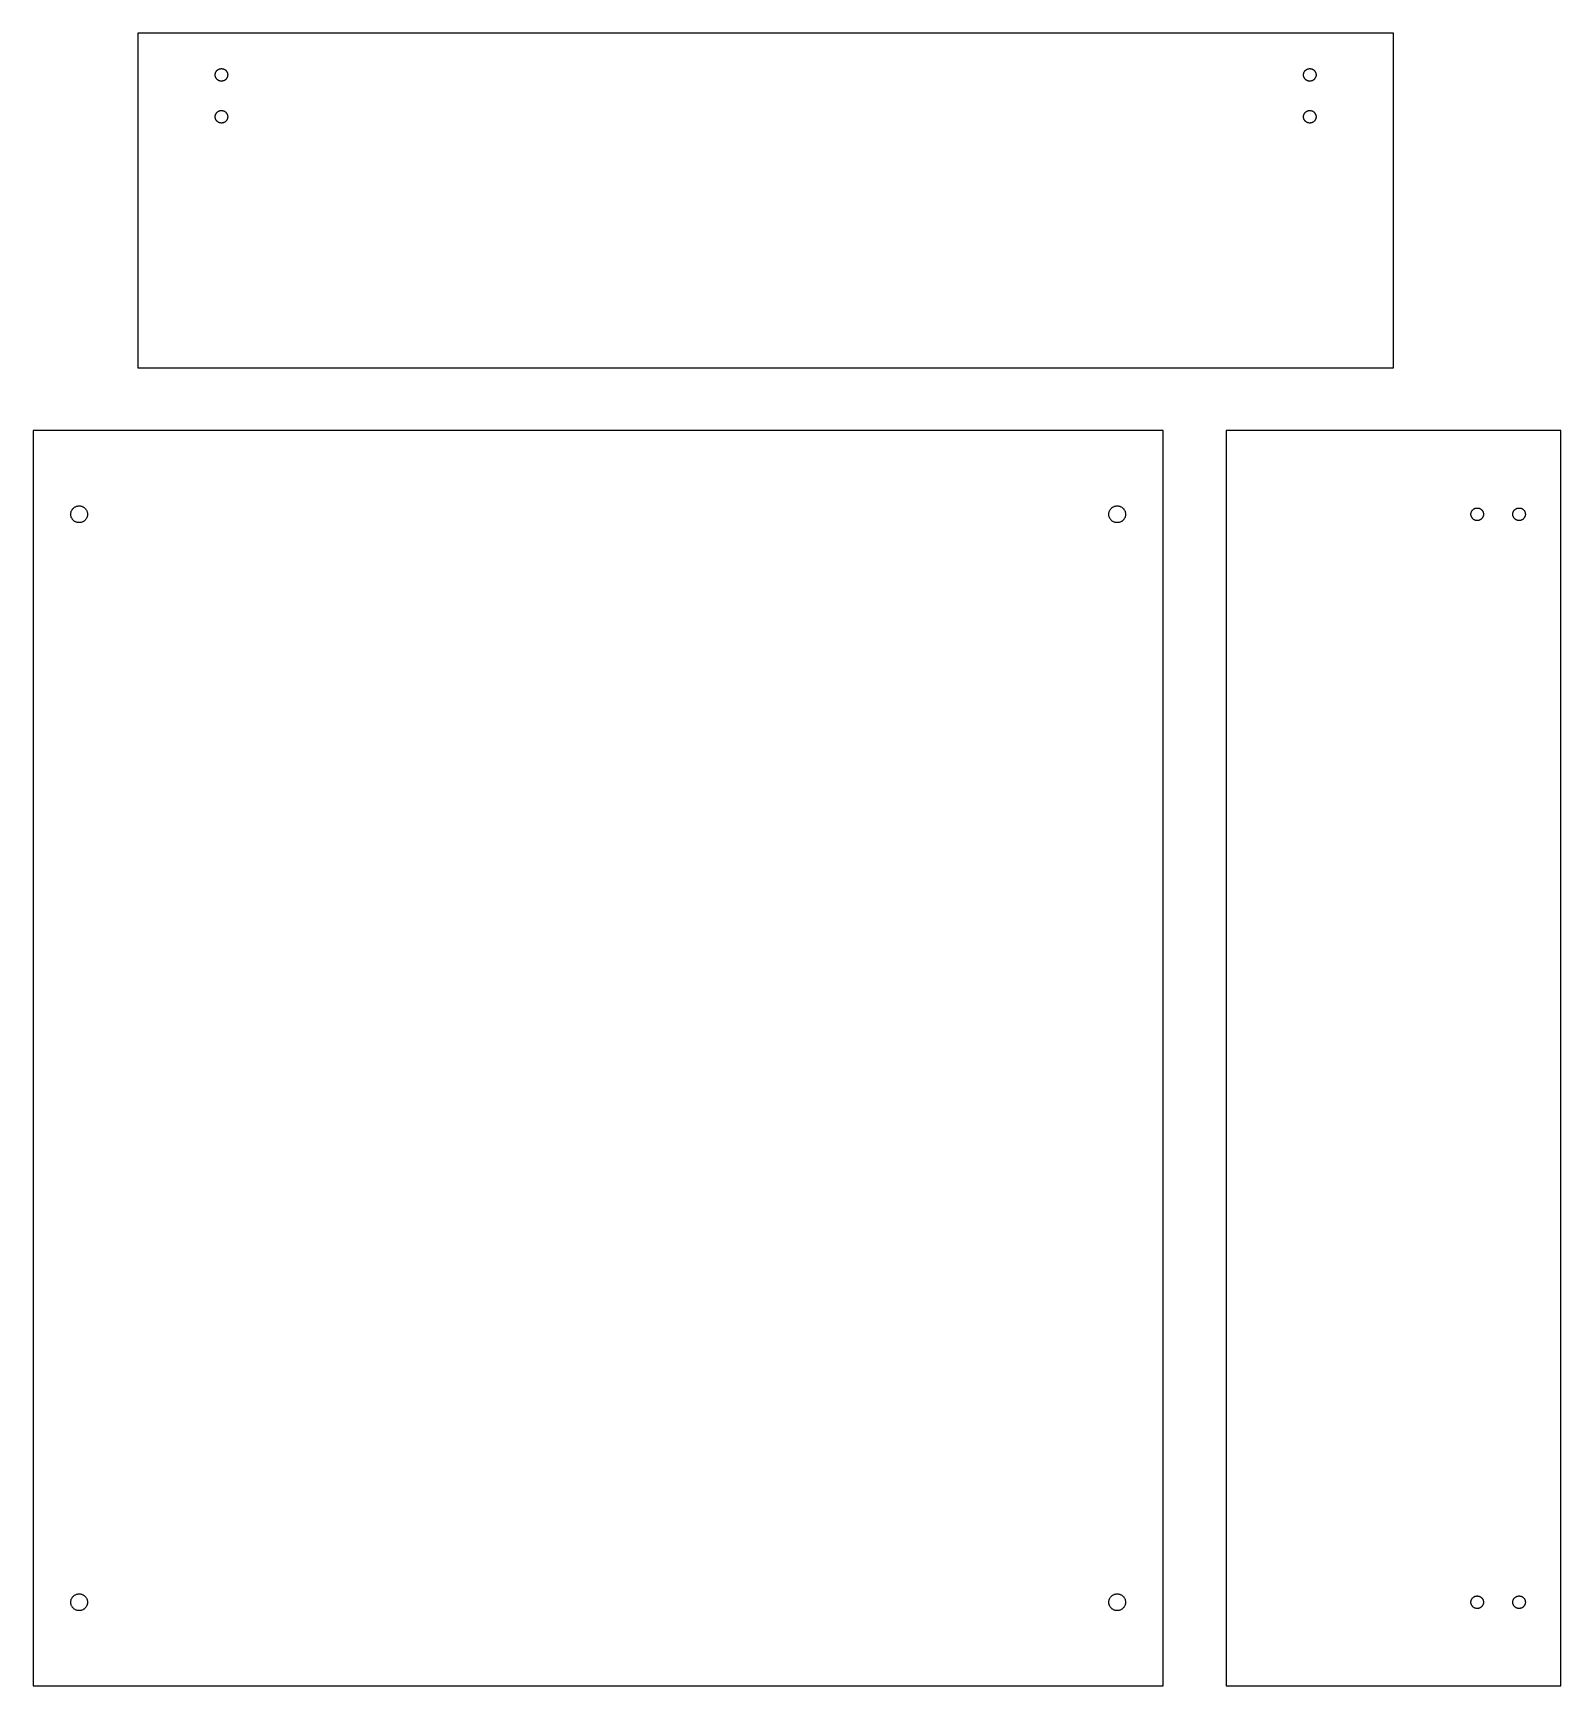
# Model space of a CAD drawing. Header units: metres. Extents: x 300 to 665, y 0 to 395.
import ezdxf

# ---------------------------------------------------------------- set-up
doc = ezdxf.new("R2010")
doc.units = ezdxf.units.M

msp = doc.modelspace()

# ---------------------------------------------------------------- linework, layer by layer
for p, q in [((625, 395), (325, 395)), ((325, 395), (325, 315)), ((625, 315), (625, 395)), ((343.5, 385), (343.503, 385.094)), ((343.503, 384.906), (343.5, 385)), ((343.503, 385.094), (343.512, 385.188)), ((343.512, 384.812), (343.503, 384.906)), ((343.512, 385.188), (343.527, 385.281)), ((343.527, 384.719), (343.512, 384.812)), ((343.527, 385.281), (343.547, 385.373)), ((343.547, 384.627), (343.527, 384.719)), ((343.547, 385.373), (343.573, 385.464)), ((343.573, 384.536), (343.547, 384.627)), ((343.573, 385.464), (343.605, 385.552)), ((343.605, 384.448), (343.573, 384.536)), ((343.605, 385.552), (343.643, 385.639)), ((343.643, 384.361), (343.605, 384.448)), ((343.643, 385.639), (343.686, 385.723)), ((343.686, 384.277), (343.643, 384.361)), ((343.686, 385.723), (343.734, 385.804)), ((343.734, 384.196), (343.686, 384.277)), ((343.734, 385.804), (343.786, 385.882)), ((343.786, 384.118), (343.734, 384.196)), ((343.786, 385.882), (343.844, 385.956)), ((343.844, 384.044), (343.786, 384.118)), ((343.844, 385.956), (343.907, 386.027)), ((343.907, 383.973), (343.844, 384.044)), ((343.907, 386.027), (343.973, 386.093)), ((343.973, 383.907), (343.907, 383.973)), ((343.973, 386.093), (344.044, 386.156)), ((344.044, 383.844), (343.973, 383.907)), ((344.044, 386.156), (344.118, 386.214)), ((344.118, 383.786), (344.044, 383.844)), ((344.118, 386.214), (344.196, 386.266)), ((344.196, 383.734), (344.118, 383.786)), ((344.196, 386.266), (344.277, 386.314)), ((344.277, 383.686), (344.196, 383.734)), ((344.277, 386.314), (344.361, 386.357)), ((344.361, 383.643), (344.277, 383.686)), ((344.361, 386.357), (344.448, 386.395)), ((344.448, 383.605), (344.361, 383.643)), ((344.448, 386.395), (344.536, 386.427)), ((344.536, 383.573), (344.448, 383.605)), ((344.536, 386.427), (344.627, 386.453)), ((344.627, 383.547), (344.536, 383.573)), ((344.627, 386.453), (344.719, 386.473)), ((344.719, 383.527), (344.627, 383.547)), ((344.719, 386.473), (344.812, 386.488)), ((344.812, 383.512), (344.719, 383.527)), ((344.812, 386.488), (344.906, 386.497)), ((344.906, 383.503), (344.812, 383.512)), ((344.906, 386.497), (345, 386.5)), ((345, 383.5), (344.906, 383.503)), ((345, 386.5), (345.094, 386.497)), ((345.094, 383.503), (345, 383.5)), ((345.094, 386.497), (345.188, 386.488)), ((345.188, 383.512), (345.094, 383.503)), ((345.188, 386.488), (345.281, 386.473)), ((345.281, 383.527), (345.188, 383.512)), ((345.281, 386.473), (345.373, 386.453)), ((345.373, 383.547), (345.281, 383.527)), ((345.373, 386.453), (345.464, 386.427)), ((345.464, 383.573), (345.373, 383.547)), ((345.464, 386.427), (345.552, 386.395)), ((345.552, 383.605), (345.464, 383.573)), ((345.552, 386.395), (345.639, 386.357)), ((345.639, 383.643), (345.552, 383.605)), ((345.639, 386.357), (345.723, 386.314)), ((345.723, 383.686), (345.639, 383.643)), ((345.723, 386.314), (345.804, 386.266)), ((345.804, 383.734), (345.723, 383.686)), ((345.804, 386.266), (345.882, 386.214)), ((345.882, 383.786), (345.804, 383.734)), ((345.882, 386.214), (345.956, 386.156)), ((345.956, 383.844), (345.882, 383.786)), ((345.956, 386.156), (346.027, 386.093)), ((346.027, 383.907), (345.956, 383.844)), ((346.027, 386.093), (346.093, 386.027)), ((346.093, 383.973), (346.027, 383.907)), ((346.093, 386.027), (346.156, 385.956)), ((346.156, 384.044), (346.093, 383.973)), ((346.156, 385.956), (346.214, 385.882)), ((346.214, 384.118), (346.156, 384.044)), ((346.214, 385.882), (346.266, 385.804)), ((346.266, 384.196), (346.214, 384.118)), ((346.266, 385.804), (346.314, 385.723)), ((346.314, 384.277), (346.266, 384.196)), ((346.314, 385.723), (346.357, 385.639)), ((346.357, 384.361), (346.314, 384.277)), ((346.357, 385.639), (346.395, 385.552)), ((346.395, 384.448), (346.357, 384.361)), ((346.395, 385.552), (346.427, 385.464)), ((346.427, 384.536), (346.395, 384.448)), ((346.427, 385.464), (346.453, 385.373)), ((346.453, 384.627), (346.427, 384.536)), ((346.453, 385.373), (346.473, 385.281)), ((346.473, 384.719), (346.453, 384.627)), ((346.473, 385.281), (346.488, 385.188)), ((346.488, 384.812), (346.473, 384.719)), ((346.488, 385.188), (346.497, 385.094)), ((346.497, 384.906), (346.488, 384.812)), ((346.497, 385.094), (346.5, 385)), ((346.5, 385), (346.497, 384.906)), ((603.5, 385), (603.503, 385.094)), ((603.503, 384.906), (603.5, 385)), ((603.503, 385.094), (603.512, 385.188)), ((603.512, 384.812), (603.503, 384.906)), ((603.512, 385.188), (603.527, 385.281)), ((603.527, 384.719), (603.512, 384.812)), ((603.527, 385.281), (603.547, 385.373)), ((603.547, 384.627), (603.527, 384.719)), ((603.547, 385.373), (603.573, 385.464)), ((603.573, 384.536), (603.547, 384.627)), ((603.573, 385.464), (603.605, 385.552)), ((603.605, 384.448), (603.573, 384.536)), ((603.605, 385.552), (603.643, 385.639)), ((603.643, 384.361), (603.605, 384.448)), ((603.643, 385.639), (603.686, 385.723)), ((603.686, 384.277), (603.643, 384.361)), ((603.686, 385.723), (603.734, 385.804)), ((603.734, 384.196), (603.686, 384.277)), ((603.734, 385.804), (603.786, 385.882)), ((603.786, 384.118), (603.734, 384.196)), ((603.786, 385.882), (603.844, 385.956)), ((603.844, 384.044), (603.786, 384.118)), ((603.844, 385.956), (603.907, 386.027)), ((603.907, 383.973), (603.844, 384.044)), ((603.907, 386.027), (603.973, 386.093)), ((603.973, 383.907), (603.907, 383.973)), ((603.973, 386.093), (604.044, 386.156)), ((604.044, 383.844), (603.973, 383.907)), ((604.044, 386.156), (604.118, 386.214)), ((604.118, 383.786), (604.044, 383.844)), ((604.118, 386.214), (604.196, 386.266)), ((604.196, 383.734), (604.118, 383.786)), ((604.196, 386.266), (604.277, 386.314)), ((604.277, 383.686), (604.196, 383.734)), ((604.277, 386.314), (604.361, 386.357)), ((604.361, 383.643), (604.277, 383.686)), ((604.361, 386.357), (604.448, 386.395)), ((604.448, 383.605), (604.361, 383.643)), ((604.448, 386.395), (604.536, 386.427)), ((604.536, 383.573), (604.448, 383.605)), ((604.536, 386.427), (604.627, 386.453)), ((604.627, 383.547), (604.536, 383.573)), ((604.627, 386.453), (604.719, 386.473)), ((604.719, 383.527), (604.627, 383.547)), ((604.719, 386.473), (604.812, 386.488)), ((604.812, 383.512), (604.719, 383.527)), ((604.812, 386.488), (604.906, 386.497)), ((604.906, 383.503), (604.812, 383.512)), ((604.906, 386.497), (605, 386.5)), ((605, 383.5), (604.906, 383.503)), ((605, 386.5), (605.094, 386.497)), ((605.094, 383.503), (605, 383.5)), ((605.094, 386.497), (605.188, 386.488)), ((605.188, 383.512), (605.094, 383.503)), ((605.188, 386.488), (605.281, 386.473)), ((605.281, 383.527), (605.188, 383.512)), ((605.281, 386.473), (605.373, 386.453)), ((605.373, 383.547), (605.281, 383.527)), ((605.373, 386.453), (605.464, 386.427)), ((605.464, 383.573), (605.373, 383.547)), ((605.464, 386.427), (605.552, 386.395)), ((605.552, 383.605), (605.464, 383.573)), ((605.552, 386.395), (605.639, 386.357)), ((605.639, 383.643), (605.552, 383.605)), ((605.639, 386.357), (605.723, 386.314)), ((605.723, 383.686), (605.639, 383.643)), ((605.723, 386.314), (605.804, 386.266)), ((605.804, 383.734), (605.723, 383.686)), ((605.804, 386.266), (605.882, 386.214)), ((605.882, 383.786), (605.804, 383.734)), ((605.882, 386.214), (605.956, 386.156)), ((605.956, 383.844), (605.882, 383.786)), ((605.956, 386.156), (606.027, 386.093)), ((606.027, 383.907), (605.956, 383.844)), ((606.027, 386.093), (606.093, 386.027)), ((606.093, 383.973), (606.027, 383.907)), ((606.093, 386.027), (606.156, 385.956)), ((606.156, 384.044), (606.093, 383.973)), ((606.156, 385.956), (606.214, 385.882)), ((606.214, 384.118), (606.156, 384.044)), ((606.214, 385.882), (606.266, 385.804)), ((606.266, 384.196), (606.214, 384.118)), ((606.266, 385.804), (606.314, 385.723)), ((606.314, 384.277), (606.266, 384.196)), ((606.314, 385.723), (606.357, 385.639)), ((606.357, 384.361), (606.314, 384.277)), ((606.357, 385.639), (606.395, 385.552)), ((606.395, 384.448), (606.357, 384.361)), ((606.395, 385.552), (606.427, 385.464)), ((606.427, 384.536), (606.395, 384.448)), ((606.427, 385.464), (606.453, 385.373)), ((606.453, 384.627), (606.427, 384.536)), ((606.453, 385.373), (606.473, 385.281)), ((606.473, 384.719), (606.453, 384.627)), ((606.473, 385.281), (606.488, 385.188)), ((606.488, 384.812), (606.473, 384.719)), ((606.488, 385.188), (606.497, 385.094)), ((606.497, 384.906), (606.488, 384.812)), ((606.497, 385.094), (606.5, 385)), ((606.5, 385), (606.497, 384.906)), ((343.512, 375.188), (343.527, 375.281)), ((343.527, 375.281), (343.547, 375.373)), ((343.547, 375.373), (343.573, 375.464)), ((343.573, 375.464), (343.605, 375.552)), ((343.605, 375.552), (343.643, 375.639)), ((343.643, 375.639), (343.686, 375.723)), ((343.686, 375.723), (343.734, 375.804)), ((343.734, 375.804), (343.786, 375.882)), ((343.786, 375.882), (343.844, 375.956)), ((343.844, 375.956), (343.907, 376.027)), ((343.907, 376.027), (343.973, 376.093)), ((343.973, 376.093), (344.044, 376.156)), ((344.044, 376.156), (344.118, 376.214)), ((344.118, 376.214), (344.196, 376.266)), ((344.196, 376.266), (344.277, 376.314)), ((344.277, 376.314), (344.361, 376.357)), ((344.361, 376.357), (344.448, 376.395)), ((344.448, 376.395), (344.536, 376.427)), ((344.536, 376.427), (344.627, 376.453)), ((344.627, 376.453), (344.719, 376.473)), ((344.719, 376.473), (344.812, 376.488)), ((344.812, 376.488), (344.906, 376.497)), ((344.906, 376.497), (345, 376.5)), ((345, 376.5), (345.094, 376.497)), ((345.094, 376.497), (345.188, 376.488)), ((345.188, 376.488), (345.281, 376.473)), ((345.281, 376.473), (345.373, 376.453)), ((345.373, 376.453), (345.464, 376.427)), ((345.464, 376.427), (345.552, 376.395)), ((345.552, 376.395), (345.639, 376.357)), ((345.639, 376.357), (345.723, 376.314)), ((345.723, 376.314), (345.804, 376.266)), ((345.804, 376.266), (345.882, 376.214)), ((345.882, 376.214), (345.956, 376.156)), ((345.956, 376.156), (346.027, 376.093)), ((346.027, 376.093), (346.093, 376.027)), ((346.093, 376.027), (346.156, 375.956)), ((346.156, 375.956), (346.214, 375.882)), ((346.214, 375.882), (346.266, 375.804)), ((346.266, 375.804), (346.314, 375.723)), ((346.314, 375.723), (346.357, 375.639)), ((346.357, 375.639), (346.395, 375.552)), ((346.395, 375.552), (346.427, 375.464)), ((346.427, 375.464), (346.453, 375.373)), ((346.453, 375.373), (346.473, 375.281)), ((346.473, 375.281), (346.488, 375.188)), ((603.512, 375.188), (603.527, 375.281)), ((603.527, 375.281), (603.547, 375.373)), ((603.547, 375.373), (603.573, 375.464)), ((603.573, 375.464), (603.605, 375.552)), ((603.605, 375.552), (603.643, 375.639)), ((603.643, 375.639), (603.686, 375.723)), ((603.686, 375.723), (603.734, 375.804)), ((603.734, 375.804), (603.786, 375.882)), ((603.786, 375.882), (603.844, 375.956)), ((603.844, 375.956), (603.907, 376.027)), ((603.907, 376.027), (603.973, 376.093)), ((603.973, 376.093), (604.044, 376.156)), ((604.044, 376.156), (604.118, 376.214)), ((604.118, 376.214), (604.196, 376.266)), ((604.196, 376.266), (604.277, 376.314)), ((604.277, 376.314), (604.361, 376.357)), ((604.361, 376.357), (604.448, 376.395)), ((604.448, 376.395), (604.536, 376.427)), ((604.536, 376.427), (604.627, 376.453)), ((604.627, 376.453), (604.719, 376.473)), ((604.719, 376.473), (604.812, 376.488)), ((604.812, 376.488), (604.906, 376.497)), ((604.906, 376.497), (605, 376.5)), ((605, 376.5), (605.094, 376.497)), ((605.094, 376.497), (605.188, 376.488)), ((605.188, 376.488), (605.281, 376.473)), ((605.281, 376.473), (605.373, 376.453)), ((605.373, 376.453), (605.464, 376.427)), ((605.464, 376.427), (605.552, 376.395)), ((605.552, 376.395), (605.639, 376.357)), ((605.639, 376.357), (605.723, 376.314)), ((605.723, 376.314), (605.804, 376.266)), ((605.804, 376.266), (605.882, 376.214)), ((605.882, 376.214), (605.956, 376.156)), ((605.956, 376.156), (606.027, 376.093)), ((606.027, 376.093), (606.093, 376.027)), ((606.093, 376.027), (606.156, 375.956)), ((606.156, 375.956), (606.214, 375.882)), ((606.214, 375.882), (606.266, 375.804)), ((606.266, 375.804), (606.314, 375.723)), ((606.314, 375.723), (606.357, 375.639)), ((606.357, 375.639), (606.395, 375.552)), ((606.395, 375.552), (606.427, 375.464)), ((606.427, 375.464), (606.453, 375.373)), ((606.453, 375.373), (606.473, 375.281)), ((606.473, 375.281), (606.488, 375.188)), ((343.5, 375), (343.503, 375.094)), ((343.503, 374.906), (343.5, 375)), ((343.503, 375.094), (343.512, 375.188)), ((343.512, 374.812), (343.503, 374.906)), ((343.527, 374.719), (343.512, 374.812)), ((343.547, 374.627), (343.527, 374.719)), ((343.573, 374.536), (343.547, 374.627)), ((343.605, 374.448), (343.573, 374.536)), ((343.643, 374.361), (343.605, 374.448)), ((343.686, 374.277), (343.643, 374.361)), ((343.734, 374.196), (343.686, 374.277)), ((343.786, 374.118), (343.734, 374.196)), ((343.844, 374.044), (343.786, 374.118)), ((343.907, 373.973), (343.844, 374.044)), ((343.973, 373.907), (343.907, 373.973)), ((344.044, 373.844), (343.973, 373.907)), ((344.118, 373.786), (344.044, 373.844)), ((344.196, 373.734), (344.118, 373.786)), ((344.277, 373.686), (344.196, 373.734)), ((344.361, 373.643), (344.277, 373.686)), ((344.448, 373.605), (344.361, 373.643)), ((344.536, 373.573), (344.448, 373.605)), ((344.627, 373.547), (344.536, 373.573)), ((344.719, 373.527), (344.627, 373.547)), ((344.812, 373.512), (344.719, 373.527)), ((344.906, 373.503), (344.812, 373.512)), ((345, 373.5), (344.906, 373.503)), ((345.094, 373.503), (345, 373.5)), ((345.188, 373.512), (345.094, 373.503)), ((345.281, 373.527), (345.188, 373.512)), ((345.373, 373.547), (345.281, 373.527)), ((345.464, 373.573), (345.373, 373.547)), ((345.552, 373.605), (345.464, 373.573)), ((345.639, 373.643), (345.552, 373.605)), ((345.723, 373.686), (345.639, 373.643)), ((345.804, 373.734), (345.723, 373.686)), ((345.882, 373.786), (345.804, 373.734)), ((345.956, 373.844), (345.882, 373.786)), ((346.027, 373.907), (345.956, 373.844)), ((346.093, 373.973), (346.027, 373.907)), ((346.156, 374.044), (346.093, 373.973)), ((346.214, 374.118), (346.156, 374.044)), ((346.266, 374.196), (346.214, 374.118)), ((346.314, 374.277), (346.266, 374.196)), ((346.357, 374.361), (346.314, 374.277)), ((346.395, 374.448), (346.357, 374.361)), ((346.427, 374.536), (346.395, 374.448)), ((346.453, 374.627), (346.427, 374.536)), ((346.473, 374.719), (346.453, 374.627)), ((346.488, 374.812), (346.473, 374.719)), ((346.488, 375.188), (346.497, 375.094)), ((346.497, 374.906), (346.488, 374.812)), ((346.497, 375.094), (346.5, 375)), ((346.5, 375), (346.497, 374.906)), ((603.5, 375), (603.503, 375.094)), ((603.503, 374.906), (603.5, 375)), ((603.503, 375.094), (603.512, 375.188)), ((603.512, 374.812), (603.503, 374.906)), ((603.527, 374.719), (603.512, 374.812)), ((603.547, 374.627), (603.527, 374.719)), ((603.573, 374.536), (603.547, 374.627)), ((603.605, 374.448), (603.573, 374.536)), ((603.643, 374.361), (603.605, 374.448)), ((603.686, 374.277), (603.643, 374.361)), ((603.734, 374.196), (603.686, 374.277)), ((603.786, 374.118), (603.734, 374.196)), ((603.844, 374.044), (603.786, 374.118)), ((603.907, 373.973), (603.844, 374.044)), ((603.973, 373.907), (603.907, 373.973)), ((604.044, 373.844), (603.973, 373.907)), ((604.118, 373.786), (604.044, 373.844)), ((604.196, 373.734), (604.118, 373.786)), ((604.277, 373.686), (604.196, 373.734)), ((604.361, 373.643), (604.277, 373.686)), ((604.448, 373.605), (604.361, 373.643)), ((604.536, 373.573), (604.448, 373.605)), ((604.627, 373.547), (604.536, 373.573)), ((604.719, 373.527), (604.627, 373.547)), ((604.812, 373.512), (604.719, 373.527)), ((604.906, 373.503), (604.812, 373.512)), ((605, 373.5), (604.906, 373.503)), ((605.094, 373.503), (605, 373.5)), ((605.188, 373.512), (605.094, 373.503)), ((605.281, 373.527), (605.188, 373.512)), ((605.373, 373.547), (605.281, 373.527)), ((605.464, 373.573), (605.373, 373.547)), ((605.552, 373.605), (605.464, 373.573)), ((605.639, 373.643), (605.552, 373.605)), ((605.723, 373.686), (605.639, 373.643)), ((605.804, 373.734), (605.723, 373.686)), ((605.882, 373.786), (605.804, 373.734)), ((605.956, 373.844), (605.882, 373.786)), ((606.027, 373.907), (605.956, 373.844)), ((606.093, 373.973), (606.027, 373.907)), ((606.156, 374.044), (606.093, 373.973)), ((606.214, 374.118), (606.156, 374.044)), ((606.266, 374.196), (606.214, 374.118)), ((606.314, 374.277), (606.266, 374.196)), ((606.357, 374.361), (606.314, 374.277)), ((606.395, 374.448), (606.357, 374.361)), ((606.427, 374.536), (606.395, 374.448)), ((606.453, 374.627), (606.427, 374.536)), ((606.473, 374.719), (606.453, 374.627)), ((606.488, 374.812), (606.473, 374.719)), ((606.488, 375.188), (606.497, 375.094)), ((606.497, 374.906), (606.488, 374.812)), ((606.497, 375.094), (606.5, 375)), ((606.5, 375), (606.497, 374.906)), ((325, 315), (625, 315)), ((570, 300), (300, 300)), ((300, 300), (300, 0)), ((570, 0), (570, 300)), ((665, 300), (585, 300)), ((585, 300), (585, 0)), ((665, 0), (665, 300)), ((309.035, 280.375), (309.063, 280.497)), ((309.063, 280.497), (309.098, 280.618)), ((309.098, 280.618), (309.14, 280.736)), ((309.14, 280.736), (309.19, 280.852)), ((309.19, 280.852), (309.247, 280.964)), ((309.247, 280.964), (309.311, 281.072)), ((309.311, 281.072), (309.382, 281.176)), ((309.382, 281.176), (309.459, 281.275)), ((309.459, 281.275), (309.542, 281.369)), ((309.542, 281.369), (309.631, 281.458)), ((309.631, 281.458), (309.725, 281.541)), ((309.725, 281.541), (309.824, 281.618)), ((309.824, 281.618), (309.928, 281.689)), ((309.928, 281.689), (310.036, 281.753)), ((310.036, 281.753), (310.148, 281.81)), ((310.148, 281.81), (310.264, 281.86)), ((310.264, 281.86), (310.382, 281.902)), ((310.382, 281.902), (310.503, 281.937)), ((310.503, 281.937), (310.625, 281.965)), ((310.625, 281.965), (310.749, 281.984)), ((310.749, 281.984), (310.874, 281.996)), ((310.874, 281.996), (311, 282)), ((311, 282), (311.126, 281.996)), ((311.126, 281.996), (311.251, 281.984)), ((311.251, 281.984), (311.375, 281.965)), ((311.375, 281.965), (311.497, 281.937)), ((311.497, 281.937), (311.618, 281.902)), ((311.618, 281.902), (311.736, 281.86)), ((311.736, 281.86), (311.852, 281.81)), ((311.852, 281.81), (311.964, 281.753)), ((311.964, 281.753), (312.072, 281.689)), ((312.072, 281.689), (312.176, 281.618)), ((312.176, 281.618), (312.275, 281.541)), ((312.275, 281.541), (312.369, 281.458)), ((312.369, 281.458), (312.458, 281.369)), ((312.458, 281.369), (312.541, 281.275)), ((312.541, 281.275), (312.618, 281.176)), ((312.618, 281.176), (312.689, 281.072)), ((312.689, 281.072), (312.753, 280.964)), ((312.753, 280.964), (312.81, 280.852)), ((312.81, 280.852), (312.86, 280.736)), ((312.86, 280.736), (312.902, 280.618)), ((312.902, 280.618), (312.937, 280.497)), ((312.937, 280.497), (312.965, 280.375)), ((557.035, 280.375), (557.063, 280.497)), ((557.063, 280.497), (557.098, 280.618)), ((557.098, 280.618), (557.14, 280.736)), ((557.14, 280.736), (557.19, 280.852)), ((557.19, 280.852), (557.247, 280.964)), ((557.247, 280.964), (557.311, 281.072)), ((557.311, 281.072), (557.382, 281.176)), ((557.382, 281.176), (557.459, 281.275)), ((557.459, 281.275), (557.542, 281.369)), ((557.542, 281.369), (557.631, 281.458)), ((557.631, 281.458), (557.725, 281.541)), ((557.725, 281.541), (557.824, 281.618)), ((557.824, 281.618), (557.928, 281.689)), ((557.928, 281.689), (558.036, 281.753)), ((558.036, 281.753), (558.148, 281.81)), ((558.148, 281.81), (558.264, 281.86)), ((558.264, 281.86), (558.382, 281.902)), ((558.382, 281.902), (558.503, 281.937)), ((558.503, 281.937), (558.625, 281.965)), ((558.625, 281.965), (558.749, 281.984)), ((558.749, 281.984), (558.874, 281.996)), ((558.874, 281.996), (559, 282)), ((559, 282), (559.126, 281.996)), ((559.126, 281.996), (559.251, 281.984)), ((559.251, 281.984), (559.375, 281.965)), ((559.375, 281.965), (559.497, 281.937)), ((559.497, 281.937), (559.618, 281.902)), ((559.618, 281.902), (559.736, 281.86)), ((559.736, 281.86), (559.852, 281.81)), ((559.852, 281.81), (559.964, 281.753)), ((559.964, 281.753), (560.072, 281.689)), ((560.072, 281.689), (560.176, 281.618)), ((560.176, 281.618), (560.275, 281.541)), ((560.275, 281.541), (560.369, 281.458)), ((560.369, 281.458), (560.458, 281.369)), ((560.458, 281.369), (560.541, 281.275)), ((560.541, 281.275), (560.618, 281.176)), ((560.618, 281.176), (560.689, 281.072)), ((560.689, 281.072), (560.753, 280.964)), ((560.753, 280.964), (560.81, 280.852)), ((560.81, 280.852), (560.86, 280.736)), ((560.86, 280.736), (560.902, 280.618)), ((560.902, 280.618), (560.937, 280.497)), ((560.937, 280.497), (560.965, 280.375)), ((643.547, 280.373), (643.573, 280.464)), ((643.573, 280.464), (643.605, 280.552)), ((643.605, 280.552), (643.643, 280.639)), ((643.643, 280.639), (643.686, 280.723)), ((643.686, 280.723), (643.734, 280.804)), ((643.734, 280.804), (643.786, 280.882)), ((643.786, 280.882), (643.844, 280.956)), ((643.844, 280.956), (643.907, 281.027)), ((643.907, 281.027), (643.973, 281.093)), ((643.973, 281.093), (644.044, 281.156)), ((644.044, 281.156), (644.118, 281.214)), ((644.118, 281.214), (644.196, 281.266)), ((644.196, 281.266), (644.277, 281.314)), ((644.277, 281.314), (644.361, 281.357)), ((644.361, 281.357), (644.448, 281.395)), ((644.448, 281.395), (644.536, 281.427)), ((644.536, 281.427), (644.627, 281.453)), ((644.627, 281.453), (644.719, 281.473)), ((644.719, 281.473), (644.812, 281.488)), ((644.812, 281.488), (644.906, 281.497)), ((644.906, 281.497), (645, 281.5)), ((645, 281.5), (645.094, 281.497)), ((645.094, 281.497), (645.188, 281.488)), ((645.188, 281.488), (645.281, 281.473)), ((645.281, 281.473), (645.373, 281.453)), ((645.373, 281.453), (645.464, 281.427)), ((645.464, 281.427), (645.552, 281.395)), ((645.552, 281.395), (645.639, 281.357)), ((645.639, 281.357), (645.723, 281.314)), ((645.723, 281.314), (645.804, 281.266)), ((645.804, 281.266), (645.882, 281.214)), ((645.882, 281.214), (645.956, 281.156)), ((645.956, 281.156), (646.027, 281.093)), ((646.027, 281.093), (646.093, 281.027)), ((646.093, 281.027), (646.156, 280.956)), ((646.156, 280.956), (646.214, 280.882)), ((646.214, 280.882), (646.266, 280.804)), ((646.266, 280.804), (646.314, 280.723)), ((646.314, 280.723), (646.357, 280.639)), ((646.357, 280.639), (646.395, 280.552)), ((646.395, 280.552), (646.427, 280.464)), ((646.427, 280.464), (646.453, 280.373)), ((653.547, 280.373), (653.573, 280.464)), ((653.573, 280.464), (653.605, 280.552)), ((653.605, 280.552), (653.643, 280.639)), ((653.643, 280.639), (653.686, 280.723)), ((653.686, 280.723), (653.734, 280.804)), ((653.734, 280.804), (653.786, 280.882)), ((653.786, 280.882), (653.844, 280.956)), ((653.844, 280.956), (653.907, 281.027)), ((653.907, 281.027), (653.973, 281.093)), ((653.973, 281.093), (654.044, 281.156)), ((654.044, 281.156), (654.118, 281.214)), ((654.118, 281.214), (654.196, 281.266)), ((654.196, 281.266), (654.277, 281.314)), ((654.277, 281.314), (654.361, 281.357)), ((654.361, 281.357), (654.448, 281.395)), ((654.448, 281.395), (654.536, 281.427)), ((654.536, 281.427), (654.627, 281.453)), ((654.627, 281.453), (654.719, 281.473)), ((654.719, 281.473), (654.812, 281.488)), ((654.812, 281.488), (654.906, 281.497)), ((654.906, 281.497), (655, 281.5)), ((655, 281.5), (655.094, 281.497)), ((655.094, 281.497), (655.188, 281.488)), ((655.188, 281.488), (655.281, 281.473)), ((655.281, 281.473), (655.373, 281.453)), ((655.373, 281.453), (655.464, 281.427)), ((655.464, 281.427), (655.552, 281.395)), ((655.552, 281.395), (655.639, 281.357)), ((655.639, 281.357), (655.723, 281.314)), ((655.723, 281.314), (655.804, 281.266)), ((655.804, 281.266), (655.882, 281.214)), ((655.882, 281.214), (655.956, 281.156)), ((655.956, 281.156), (656.027, 281.093)), ((656.027, 281.093), (656.093, 281.027)), ((656.093, 281.027), (656.156, 280.956)), ((656.156, 280.956), (656.214, 280.882)), ((656.214, 280.882), (656.266, 280.804)), ((656.266, 280.804), (656.314, 280.723)), ((656.314, 280.723), (656.357, 280.639)), ((656.357, 280.639), (656.395, 280.552)), ((656.395, 280.552), (656.427, 280.464)), ((656.427, 280.464), (656.453, 280.373)), ((309, 280), (309.004, 280.126)), ((309.004, 279.874), (309, 280)), ((309.004, 280.126), (309.016, 280.251)), ((309.016, 279.749), (309.004, 279.874)), ((309.016, 280.251), (309.035, 280.375)), ((309.035, 279.625), (309.016, 279.749)), ((309.063, 279.503), (309.035, 279.625)), ((309.098, 279.382), (309.063, 279.503)), ((309.14, 279.264), (309.098, 279.382)), ((309.19, 279.148), (309.14, 279.264)), ((309.247, 279.036), (309.19, 279.148)), ((309.311, 278.928), (309.247, 279.036)), ((309.382, 278.824), (309.311, 278.928)), ((309.459, 278.725), (309.382, 278.824)), ((309.542, 278.631), (309.459, 278.725)), ((309.631, 278.542), (309.542, 278.631)), ((309.725, 278.459), (309.631, 278.542)), ((309.824, 278.382), (309.725, 278.459)), ((309.928, 278.311), (309.824, 278.382)), ((310.036, 278.247), (309.928, 278.311)), ((310.148, 278.19), (310.036, 278.247)), ((310.264, 278.14), (310.148, 278.19)), ((310.382, 278.098), (310.264, 278.14)), ((310.503, 278.063), (310.382, 278.098)), ((310.625, 278.035), (310.503, 278.063)), ((310.749, 278.016), (310.625, 278.035)), ((310.874, 278.004), (310.749, 278.016)), ((311, 278), (310.874, 278.004)), ((311.126, 278.004), (311, 278)), ((311.251, 278.016), (311.126, 278.004)), ((311.375, 278.035), (311.251, 278.016)), ((311.497, 278.063), (311.375, 278.035)), ((311.618, 278.098), (311.497, 278.063)), ((311.736, 278.14), (311.618, 278.098)), ((311.852, 278.19), (311.736, 278.14)), ((311.964, 278.247), (311.852, 278.19)), ((312.072, 278.311), (311.964, 278.247)), ((312.176, 278.382), (312.072, 278.311)), ((312.275, 278.459), (312.176, 278.382)), ((312.369, 278.542), (312.275, 278.459)), ((312.458, 278.631), (312.369, 278.542)), ((312.541, 278.725), (312.458, 278.631)), ((312.618, 278.824), (312.541, 278.725)), ((312.689, 278.928), (312.618, 278.824)), ((312.753, 279.036), (312.689, 278.928)), ((312.81, 279.148), (312.753, 279.036)), ((312.86, 279.264), (312.81, 279.148)), ((312.902, 279.382), (312.86, 279.264)), ((312.937, 279.503), (312.902, 279.382)), ((312.965, 279.625), (312.937, 279.503)), ((312.965, 280.375), (312.984, 280.251)), ((312.984, 279.749), (312.965, 279.625)), ((312.984, 280.251), (312.996, 280.126)), ((312.996, 279.874), (312.984, 279.749)), ((312.996, 280.126), (313, 280)), ((313, 280), (312.996, 279.874)), ((557, 280), (557.004, 280.126)), ((557.004, 279.874), (557, 280)), ((557.004, 280.126), (557.016, 280.251)), ((557.016, 279.749), (557.004, 279.874)), ((557.016, 280.251), (557.035, 280.375)), ((557.035, 279.625), (557.016, 279.749)), ((557.063, 279.503), (557.035, 279.625)), ((557.098, 279.382), (557.063, 279.503)), ((557.14, 279.264), (557.098, 279.382)), ((557.19, 279.148), (557.14, 279.264)), ((557.247, 279.036), (557.19, 279.148)), ((557.311, 278.928), (557.247, 279.036)), ((557.382, 278.824), (557.311, 278.928)), ((557.459, 278.725), (557.382, 278.824)), ((557.542, 278.631), (557.459, 278.725)), ((557.631, 278.542), (557.542, 278.631)), ((557.725, 278.459), (557.631, 278.542)), ((557.824, 278.382), (557.725, 278.459)), ((557.928, 278.311), (557.824, 278.382)), ((558.036, 278.247), (557.928, 278.311)), ((558.148, 278.19), (558.036, 278.247)), ((558.264, 278.14), (558.148, 278.19)), ((558.382, 278.098), (558.264, 278.14)), ((558.503, 278.063), (558.382, 278.098)), ((558.625, 278.035), (558.503, 278.063)), ((558.749, 278.016), (558.625, 278.035)), ((558.874, 278.004), (558.749, 278.016)), ((559, 278), (558.874, 278.004)), ((559.126, 278.004), (559, 278)), ((559.251, 278.016), (559.126, 278.004)), ((559.375, 278.035), (559.251, 278.016)), ((559.497, 278.063), (559.375, 278.035)), ((559.618, 278.098), (559.497, 278.063)), ((559.736, 278.14), (559.618, 278.098)), ((559.852, 278.19), (559.736, 278.14)), ((559.964, 278.247), (559.852, 278.19)), ((560.072, 278.311), (559.964, 278.247)), ((560.176, 278.382), (560.072, 278.311)), ((560.275, 278.459), (560.176, 278.382)), ((560.369, 278.542), (560.275, 278.459)), ((560.458, 278.631), (560.369, 278.542)), ((560.541, 278.725), (560.458, 278.631)), ((560.618, 278.824), (560.541, 278.725)), ((560.689, 278.928), (560.618, 278.824)), ((560.753, 279.036), (560.689, 278.928)), ((560.81, 279.148), (560.753, 279.036)), ((560.86, 279.264), (560.81, 279.148)), ((560.902, 279.382), (560.86, 279.264)), ((560.937, 279.503), (560.902, 279.382)), ((560.965, 279.625), (560.937, 279.503)), ((560.965, 280.375), (560.984, 280.251)), ((560.984, 279.749), (560.965, 279.625)), ((560.984, 280.251), (560.996, 280.126)), ((560.996, 279.874), (560.984, 279.749)), ((560.996, 280.126), (561, 280)), ((561, 280), (560.996, 279.874)), ((643.5, 280), (643.503, 280.094)), ((643.503, 279.906), (643.5, 280)), ((643.503, 280.094), (643.512, 280.188)), ((643.512, 279.812), (643.503, 279.906)), ((643.512, 280.188), (643.527, 280.281)), ((643.527, 279.719), (643.512, 279.812)), ((643.527, 280.281), (643.547, 280.373)), ((643.547, 279.627), (643.527, 279.719)), ((643.573, 279.536), (643.547, 279.627)), ((643.605, 279.448), (643.573, 279.536)), ((643.643, 279.361), (643.605, 279.448)), ((643.686, 279.277), (643.643, 279.361)), ((643.734, 279.196), (643.686, 279.277)), ((643.786, 279.118), (643.734, 279.196)), ((643.844, 279.044), (643.786, 279.118)), ((643.907, 278.973), (643.844, 279.044)), ((643.973, 278.907), (643.907, 278.973)), ((644.044, 278.844), (643.973, 278.907)), ((644.118, 278.786), (644.044, 278.844)), ((644.196, 278.734), (644.118, 278.786)), ((644.277, 278.686), (644.196, 278.734)), ((644.361, 278.643), (644.277, 278.686)), ((644.448, 278.605), (644.361, 278.643)), ((644.536, 278.573), (644.448, 278.605)), ((644.627, 278.547), (644.536, 278.573)), ((644.719, 278.527), (644.627, 278.547)), ((644.812, 278.512), (644.719, 278.527)), ((644.906, 278.503), (644.812, 278.512)), ((645, 278.5), (644.906, 278.503)), ((645.094, 278.503), (645, 278.5)), ((645.188, 278.512), (645.094, 278.503)), ((645.281, 278.527), (645.188, 278.512)), ((645.373, 278.547), (645.281, 278.527)), ((645.464, 278.573), (645.373, 278.547)), ((645.552, 278.605), (645.464, 278.573)), ((645.639, 278.643), (645.552, 278.605)), ((645.723, 278.686), (645.639, 278.643)), ((645.804, 278.734), (645.723, 278.686)), ((645.882, 278.786), (645.804, 278.734)), ((645.956, 278.844), (645.882, 278.786)), ((646.027, 278.907), (645.956, 278.844)), ((646.093, 278.973), (646.027, 278.907)), ((646.156, 279.044), (646.093, 278.973)), ((646.214, 279.118), (646.156, 279.044)), ((646.266, 279.196), (646.214, 279.118)), ((646.314, 279.277), (646.266, 279.196)), ((646.357, 279.361), (646.314, 279.277)), ((646.395, 279.448), (646.357, 279.361)), ((646.427, 279.536), (646.395, 279.448)), ((646.453, 279.627), (646.427, 279.536)), ((646.453, 280.373), (646.473, 280.281)), ((646.473, 279.719), (646.453, 279.627)), ((646.473, 280.281), (646.488, 280.188)), ((646.488, 279.812), (646.473, 279.719)), ((646.488, 280.188), (646.497, 280.094)), ((646.497, 279.906), (646.488, 279.812)), ((646.497, 280.094), (646.5, 280)), ((646.5, 280), (646.497, 279.906)), ((653.5, 280), (653.503, 280.094)), ((653.503, 279.906), (653.5, 280)), ((653.503, 280.094), (653.512, 280.188)), ((653.512, 279.812), (653.503, 279.906)), ((653.512, 280.188), (653.527, 280.281)), ((653.527, 279.719), (653.512, 279.812)), ((653.527, 280.281), (653.547, 280.373)), ((653.547, 279.627), (653.527, 279.719)), ((653.573, 279.536), (653.547, 279.627)), ((653.605, 279.448), (653.573, 279.536)), ((653.643, 279.361), (653.605, 279.448)), ((653.686, 279.277), (653.643, 279.361)), ((653.734, 279.196), (653.686, 279.277)), ((653.786, 279.118), (653.734, 279.196)), ((653.844, 279.044), (653.786, 279.118)), ((653.907, 278.973), (653.844, 279.044)), ((653.973, 278.907), (653.907, 278.973)), ((654.044, 278.844), (653.973, 278.907)), ((654.118, 278.786), (654.044, 278.844)), ((654.196, 278.734), (654.118, 278.786)), ((654.277, 278.686), (654.196, 278.734)), ((654.361, 278.643), (654.277, 278.686)), ((654.448, 278.605), (654.361, 278.643)), ((654.536, 278.573), (654.448, 278.605)), ((654.627, 278.547), (654.536, 278.573)), ((654.719, 278.527), (654.627, 278.547)), ((654.812, 278.512), (654.719, 278.527)), ((654.906, 278.503), (654.812, 278.512)), ((655, 278.5), (654.906, 278.503)), ((655.094, 278.503), (655, 278.5)), ((655.188, 278.512), (655.094, 278.503)), ((655.281, 278.527), (655.188, 278.512)), ((655.373, 278.547), (655.281, 278.527)), ((655.464, 278.573), (655.373, 278.547)), ((655.552, 278.605), (655.464, 278.573)), ((655.639, 278.643), (655.552, 278.605)), ((655.723, 278.686), (655.639, 278.643)), ((655.804, 278.734), (655.723, 278.686)), ((655.882, 278.786), (655.804, 278.734)), ((655.956, 278.844), (655.882, 278.786)), ((656.027, 278.907), (655.956, 278.844)), ((656.093, 278.973), (656.027, 278.907)), ((656.156, 279.044), (656.093, 278.973)), ((656.214, 279.118), (656.156, 279.044)), ((656.266, 279.196), (656.214, 279.118)), ((656.314, 279.277), (656.266, 279.196)), ((656.357, 279.361), (656.314, 279.277)), ((656.395, 279.448), (656.357, 279.361)), ((656.427, 279.536), (656.395, 279.448)), ((656.453, 279.627), (656.427, 279.536)), ((656.453, 280.373), (656.473, 280.281)), ((656.473, 279.719), (656.453, 279.627)), ((656.473, 280.281), (656.488, 280.188)), ((656.488, 279.812), (656.473, 279.719)), ((656.488, 280.188), (656.497, 280.094)), ((656.497, 279.906), (656.488, 279.812)), ((656.497, 280.094), (656.5, 280)), ((656.5, 280), (656.497, 279.906)), ((309, 20), (309.004, 20.1256)), ((309.004, 19.8744), (309, 20)), ((309.004, 20.1256), (309.016, 20.2507)), ((309.016, 19.7493), (309.004, 19.8744)), ((309.016, 20.2507), (309.035, 20.3748)), ((309.035, 20.3748), (309.063, 20.4974)), ((309.063, 20.4974), (309.098, 20.618)), ((309.098, 20.618), (309.14, 20.7362)), ((309.14, 20.7362), (309.19, 20.8515)), ((309.19, 20.8515), (309.247, 20.9635)), ((309.247, 20.9635), (309.311, 21.0717)), ((309.311, 21.0717), (309.382, 21.1756)), ((309.382, 21.1756), (309.459, 21.2748)), ((309.459, 21.2748), (309.542, 21.3691)), ((309.542, 21.3691), (309.631, 21.4579)), ((309.631, 21.4579), (309.725, 21.541)), ((309.725, 21.541), (309.824, 21.618)), ((309.824, 21.618), (309.928, 21.6886)), ((309.928, 21.6886), (310.036, 21.7526)), ((310.036, 21.7526), (310.148, 21.8096)), ((310.148, 21.8096), (310.264, 21.8595)), ((310.264, 21.8595), (310.382, 21.9021)), ((310.382, 21.9021), (310.503, 21.9372)), ((310.503, 21.9372), (310.625, 21.9646)), ((310.625, 21.9646), (310.749, 21.9842)), ((310.749, 21.9842), (310.874, 21.996)), ((310.874, 21.996), (311, 22)), ((311, 22), (311.126, 21.996)), ((311.126, 21.996), (311.251, 21.9842)), ((311.251, 21.9842), (311.375, 21.9646)), ((311.375, 21.9646), (311.497, 21.9372)), ((311.497, 21.9372), (311.618, 21.9021)), ((311.618, 21.9021), (311.736, 21.8595)), ((311.736, 21.8595), (311.852, 21.8096)), ((311.852, 21.8096), (311.964, 21.7526)), ((311.964, 21.7526), (312.072, 21.6886)), ((312.072, 21.6886), (312.176, 21.618)), ((312.176, 21.618), (312.275, 21.541)), ((312.275, 21.541), (312.369, 21.4579)), ((312.369, 21.4579), (312.458, 21.3691)), ((312.458, 21.3691), (312.541, 21.2748)), ((312.541, 21.2748), (312.618, 21.1756)), ((312.618, 21.1756), (312.689, 21.0717)), ((312.689, 21.0717), (312.753, 20.9635)), ((312.753, 20.9635), (312.81, 20.8515)), ((312.81, 20.8515), (312.86, 20.7362)), ((312.86, 20.7362), (312.902, 20.618)), ((312.902, 20.618), (312.937, 20.4974)), ((312.937, 20.4974), (312.965, 20.3748)), ((312.965, 20.3748), (312.984, 20.2507)), ((312.984, 20.2507), (312.996, 20.1256)), ((312.996, 19.8744), (312.984, 19.7493)), ((312.996, 20.1256), (313, 20)), ((313, 20), (312.996, 19.8744)), ((557, 20), (557.004, 20.1256)), ((557.004, 19.8744), (557, 20)), ((557.004, 20.1256), (557.016, 20.2507)), ((557.016, 19.7493), (557.004, 19.8744)), ((557.016, 20.2507), (557.035, 20.3748)), ((557.035, 20.3748), (557.063, 20.4974)), ((557.063, 20.4974), (557.098, 20.618)), ((557.098, 20.618), (557.14, 20.7362)), ((557.14, 20.7362), (557.19, 20.8515)), ((557.19, 20.8515), (557.247, 20.9635)), ((557.247, 20.9635), (557.311, 21.0717)), ((557.311, 21.0717), (557.382, 21.1756)), ((557.382, 21.1756), (557.459, 21.2748)), ((557.459, 21.2748), (557.542, 21.3691)), ((557.542, 21.3691), (557.631, 21.4579)), ((557.631, 21.4579), (557.725, 21.541)), ((557.725, 21.541), (557.824, 21.618)), ((557.824, 21.618), (557.928, 21.6886)), ((557.928, 21.6886), (558.036, 21.7526)), ((558.036, 21.7526), (558.148, 21.8096)), ((558.148, 21.8096), (558.264, 21.8595)), ((558.264, 21.8595), (558.382, 21.9021)), ((558.382, 21.9021), (558.503, 21.9372)), ((558.503, 21.9372), (558.625, 21.9646)), ((558.625, 21.9646), (558.749, 21.9842)), ((558.749, 21.9842), (558.874, 21.996)), ((558.874, 21.996), (559, 22)), ((559, 22), (559.126, 21.996)), ((559.126, 21.996), (559.251, 21.9842)), ((559.251, 21.9842), (559.375, 21.9646)), ((559.375, 21.9646), (559.497, 21.9372)), ((559.497, 21.9372), (559.618, 21.9021)), ((559.618, 21.9021), (559.736, 21.8595)), ((559.736, 21.8595), (559.852, 21.8096)), ((559.852, 21.8096), (559.964, 21.7526)), ((559.964, 21.7526), (560.072, 21.6886)), ((560.072, 21.6886), (560.176, 21.618)), ((560.176, 21.618), (560.275, 21.541)), ((560.275, 21.541), (560.369, 21.4579)), ((560.369, 21.4579), (560.458, 21.3691)), ((560.458, 21.3691), (560.541, 21.2748)), ((560.541, 21.2748), (560.618, 21.1756)), ((560.618, 21.1756), (560.689, 21.0717)), ((560.689, 21.0717), (560.753, 20.9635)), ((560.753, 20.9635), (560.81, 20.8515)), ((560.81, 20.8515), (560.86, 20.7362)), ((560.86, 20.7362), (560.902, 20.618)), ((560.902, 20.618), (560.937, 20.4974)), ((560.937, 20.4974), (560.965, 20.3748)), ((560.965, 20.3748), (560.984, 20.2507)), ((560.984, 20.2507), (560.996, 20.1256)), ((560.996, 19.8744), (560.984, 19.7493)), ((560.996, 20.1256), (561, 20)), ((561, 20), (560.996, 19.8744)), ((643.5, 20), (643.503, 20.0942)), ((643.503, 19.9058), (643.5, 20)), ((643.503, 20.0942), (643.512, 20.188)), ((643.512, 19.812), (643.503, 19.9058)), ((643.512, 20.188), (643.527, 20.2811)), ((643.527, 19.7189), (643.512, 19.812)), ((643.527, 20.2811), (643.547, 20.373)), ((643.547, 20.373), (643.573, 20.4635)), ((643.573, 20.4635), (643.605, 20.5522)), ((643.605, 20.5522), (643.643, 20.6387)), ((643.643, 20.6387), (643.686, 20.7226)), ((643.686, 20.7226), (643.734, 20.8037)), ((643.734, 20.8037), (643.786, 20.8817)), ((643.786, 20.8817), (643.844, 20.9561)), ((643.844, 20.9561), (643.907, 21.0268)), ((643.907, 21.0268), (643.973, 21.0934)), ((643.973, 21.0934), (644.044, 21.1558)), ((644.044, 21.1558), (644.118, 21.2135)), ((644.118, 21.2135), (644.196, 21.2665)), ((644.196, 21.2665), (644.277, 21.3145)), ((644.277, 21.3145), (644.361, 21.3572)), ((644.361, 21.3572), (644.448, 21.3947)), ((644.448, 21.3947), (644.536, 21.4266)), ((644.536, 21.4266), (644.627, 21.4529)), ((644.627, 21.4529), (644.719, 21.4734)), ((644.719, 21.4734), (644.812, 21.4882)), ((644.812, 21.4882), (644.906, 21.497)), ((644.906, 21.497), (645, 21.5)), ((645, 21.5), (645.094, 21.497)), ((645.094, 21.497), (645.188, 21.4882)), ((645.188, 21.4882), (645.281, 21.4734)), ((645.281, 21.4734), (645.373, 21.4529)), ((645.373, 21.4529), (645.464, 21.4266)), ((645.464, 21.4266), (645.552, 21.3947)), ((645.552, 21.3947), (645.639, 21.3572)), ((645.639, 21.3572), (645.723, 21.3145)), ((645.723, 21.3145), (645.804, 21.2665)), ((645.804, 21.2665), (645.882, 21.2135)), ((645.882, 21.2135), (645.956, 21.1558)), ((645.956, 21.1558), (646.027, 21.0934)), ((646.027, 21.0934), (646.093, 21.0268)), ((646.093, 21.0268), (646.156, 20.9561)), ((646.156, 20.9561), (646.214, 20.8817)), ((646.214, 20.8817), (646.266, 20.8037)), ((646.266, 20.8037), (646.314, 20.7226)), ((646.314, 20.7226), (646.357, 20.6387)), ((646.357, 20.6387), (646.395, 20.5522)), ((646.395, 20.5522), (646.427, 20.4635)), ((646.427, 20.4635), (646.453, 20.373)), ((646.453, 20.373), (646.473, 20.2811)), ((646.473, 20.2811), (646.488, 20.188)), ((646.488, 19.812), (646.473, 19.7189)), ((646.488, 20.188), (646.497, 20.0942)), ((646.497, 19.9058), (646.488, 19.812)), ((646.497, 20.0942), (646.5, 20)), ((646.5, 20), (646.497, 19.9058)), ((653.5, 20), (653.503, 20.0942)), ((653.503, 19.9058), (653.5, 20)), ((653.503, 20.0942), (653.512, 20.188)), ((653.512, 19.812), (653.503, 19.9058)), ((653.512, 20.188), (653.527, 20.2811)), ((653.527, 19.7189), (653.512, 19.812)), ((653.527, 20.2811), (653.547, 20.373)), ((653.547, 20.373), (653.573, 20.4635)), ((653.573, 20.4635), (653.605, 20.5522)), ((653.605, 20.5522), (653.643, 20.6387)), ((653.643, 20.6387), (653.686, 20.7226)), ((653.686, 20.7226), (653.734, 20.8037)), ((653.734, 20.8037), (653.786, 20.8817)), ((653.786, 20.8817), (653.844, 20.9561)), ((653.844, 20.9561), (653.907, 21.0268)), ((653.907, 21.0268), (653.973, 21.0934)), ((653.973, 21.0934), (654.044, 21.1558)), ((654.044, 21.1558), (654.118, 21.2135)), ((654.118, 21.2135), (654.196, 21.2665)), ((654.196, 21.2665), (654.277, 21.3145)), ((654.277, 21.3145), (654.361, 21.3572)), ((654.361, 21.3572), (654.448, 21.3947)), ((654.448, 21.3947), (654.536, 21.4266)), ((654.536, 21.4266), (654.627, 21.4529)), ((654.627, 21.4529), (654.719, 21.4734)), ((654.719, 21.4734), (654.812, 21.4882)), ((654.812, 21.4882), (654.906, 21.497)), ((654.906, 21.497), (655, 21.5)), ((655, 21.5), (655.094, 21.497)), ((655.094, 21.497), (655.188, 21.4882)), ((655.188, 21.4882), (655.281, 21.4734)), ((655.281, 21.4734), (655.373, 21.4529)), ((655.373, 21.4529), (655.464, 21.4266)), ((655.464, 21.4266), (655.552, 21.3947)), ((655.552, 21.3947), (655.639, 21.3572)), ((655.639, 21.3572), (655.723, 21.3145)), ((655.723, 21.3145), (655.804, 21.2665)), ((655.804, 21.2665), (655.882, 21.2135)), ((655.882, 21.2135), (655.956, 21.1558)), ((655.956, 21.1558), (656.027, 21.0934)), ((656.027, 21.0934), (656.093, 21.0268)), ((656.093, 21.0268), (656.156, 20.9561)), ((656.156, 20.9561), (656.214, 20.8817)), ((656.214, 20.8817), (656.266, 20.8037)), ((656.266, 20.8037), (656.314, 20.7226)), ((656.314, 20.7226), (656.357, 20.6387)), ((656.357, 20.6387), (656.395, 20.5522)), ((656.395, 20.5522), (656.427, 20.4635)), ((656.427, 20.4635), (656.453, 20.373)), ((656.453, 20.373), (656.473, 20.2811)), ((656.473, 20.2811), (656.488, 20.188)), ((656.488, 19.812), (656.473, 19.7189)), ((656.488, 20.188), (656.497, 20.0942)), ((656.497, 19.9058), (656.488, 19.812)), ((656.497, 20.0942), (656.5, 20)), ((656.5, 20), (656.497, 19.9058)), ((309.035, 19.6252), (309.016, 19.7493)), ((309.063, 19.5026), (309.035, 19.6252)), ((309.098, 19.382), (309.063, 19.5026)), ((309.14, 19.2637), (309.098, 19.382)), ((309.19, 19.1484), (309.14, 19.2637)), ((309.247, 19.0365), (309.19, 19.1484)), ((309.311, 18.9283), (309.247, 19.0365)), ((309.382, 18.8244), (309.311, 18.9283)), ((309.459, 18.7251), (309.382, 18.8244)), ((309.542, 18.6309), (309.459, 18.7251)), ((309.631, 18.5421), (309.542, 18.6309)), ((309.725, 18.459), (309.631, 18.5421)), ((309.824, 18.382), (309.725, 18.459)), ((309.928, 18.3113), (309.824, 18.382)), ((310.036, 18.2474), (309.928, 18.3113)), ((310.148, 18.1903), (310.036, 18.2474)), ((310.264, 18.1404), (310.148, 18.1903)), ((310.382, 18.0979), (310.264, 18.1404)), ((310.503, 18.0628), (310.382, 18.0979)), ((310.625, 18.0354), (310.503, 18.0628)), ((310.749, 18.0158), (310.625, 18.0354)), ((310.874, 18.0039), (310.749, 18.0158)), ((311, 18), (310.874, 18.0039)), ((311.126, 18.0039), (311, 18)), ((311.251, 18.0158), (311.126, 18.0039)), ((311.375, 18.0354), (311.251, 18.0158)), ((311.497, 18.0628), (311.375, 18.0354)), ((311.618, 18.0979), (311.497, 18.0628)), ((311.736, 18.1404), (311.618, 18.0979)), ((311.852, 18.1903), (311.736, 18.1404)), ((311.964, 18.2474), (311.852, 18.1903)), ((312.072, 18.3113), (311.964, 18.2474)), ((312.176, 18.382), (312.072, 18.3113)), ((312.275, 18.459), (312.176, 18.382)), ((312.369, 18.5421), (312.275, 18.459)), ((312.458, 18.6309), (312.369, 18.5421)), ((312.541, 18.7251), (312.458, 18.6309)), ((312.618, 18.8244), (312.541, 18.7251)), ((312.689, 18.9283), (312.618, 18.8244)), ((312.753, 19.0365), (312.689, 18.9283)), ((312.81, 19.1484), (312.753, 19.0365)), ((312.86, 19.2637), (312.81, 19.1484)), ((312.902, 19.382), (312.86, 19.2637)), ((312.937, 19.5026), (312.902, 19.382)), ((312.965, 19.6252), (312.937, 19.5026)), ((312.984, 19.7493), (312.965, 19.6252)), ((557.035, 19.6252), (557.016, 19.7493)), ((557.063, 19.5026), (557.035, 19.6252)), ((557.098, 19.382), (557.063, 19.5026)), ((557.14, 19.2637), (557.098, 19.382)), ((557.19, 19.1484), (557.14, 19.2637)), ((557.247, 19.0365), (557.19, 19.1484)), ((557.311, 18.9283), (557.247, 19.0365)), ((557.382, 18.8244), (557.311, 18.9283)), ((557.459, 18.7251), (557.382, 18.8244)), ((557.542, 18.6309), (557.459, 18.7251)), ((557.631, 18.5421), (557.542, 18.6309)), ((557.725, 18.459), (557.631, 18.5421)), ((557.824, 18.382), (557.725, 18.459)), ((557.928, 18.3113), (557.824, 18.382)), ((558.036, 18.2474), (557.928, 18.3113)), ((558.148, 18.1903), (558.036, 18.2474)), ((558.264, 18.1404), (558.148, 18.1903)), ((558.382, 18.0979), (558.264, 18.1404)), ((558.503, 18.0628), (558.382, 18.0979)), ((558.625, 18.0354), (558.503, 18.0628)), ((558.749, 18.0158), (558.625, 18.0354)), ((558.874, 18.0039), (558.749, 18.0158)), ((559, 18), (558.874, 18.0039)), ((559.126, 18.0039), (559, 18)), ((559.251, 18.0158), (559.126, 18.0039)), ((559.375, 18.0354), (559.251, 18.0158)), ((559.497, 18.0628), (559.375, 18.0354)), ((559.618, 18.0979), (559.497, 18.0628)), ((559.736, 18.1404), (559.618, 18.0979)), ((559.852, 18.1903), (559.736, 18.1404)), ((559.964, 18.2474), (559.852, 18.1903)), ((560.072, 18.3113), (559.964, 18.2474)), ((560.176, 18.382), (560.072, 18.3113)), ((560.275, 18.459), (560.176, 18.382)), ((560.369, 18.5421), (560.275, 18.459)), ((560.458, 18.6309), (560.369, 18.5421)), ((560.541, 18.7251), (560.458, 18.6309)), ((560.618, 18.8244), (560.541, 18.7251)), ((560.689, 18.9283), (560.618, 18.8244)), ((560.753, 19.0365), (560.689, 18.9283)), ((560.81, 19.1484), (560.753, 19.0365)), ((560.86, 19.2637), (560.81, 19.1484)), ((560.902, 19.382), (560.86, 19.2637)), ((560.937, 19.5026), (560.902, 19.382)), ((560.965, 19.6252), (560.937, 19.5026)), ((560.984, 19.7493), (560.965, 19.6252)), ((643.547, 19.627), (643.527, 19.7189)), ((643.573, 19.5365), (643.547, 19.627)), ((643.605, 19.4478), (643.573, 19.5365)), ((643.643, 19.3613), (643.605, 19.4478)), ((643.686, 19.2774), (643.643, 19.3613)), ((643.734, 19.1963), (643.686, 19.2774)), ((643.786, 19.1183), (643.734, 19.1963)), ((643.844, 19.0439), (643.786, 19.1183)), ((643.907, 18.9732), (643.844, 19.0439)), ((643.973, 18.9065), (643.907, 18.9732)), ((644.044, 18.8442), (643.973, 18.9065)), ((644.118, 18.7865), (644.044, 18.8442)), ((644.196, 18.7335), (644.118, 18.7865)), ((644.277, 18.6855), (644.196, 18.7335)), ((644.361, 18.6428), (644.277, 18.6855)), ((644.448, 18.6053), (644.361, 18.6428)), ((644.536, 18.5734), (644.448, 18.6053)), ((644.627, 18.5471), (644.536, 18.5734)), ((644.719, 18.5266), (644.627, 18.5471)), ((644.812, 18.5118), (644.719, 18.5266)), ((644.906, 18.503), (644.812, 18.5118)), ((645, 18.5), (644.906, 18.503)), ((645.094, 18.503), (645, 18.5)), ((645.188, 18.5118), (645.094, 18.503)), ((645.281, 18.5266), (645.188, 18.5118)), ((645.373, 18.5471), (645.281, 18.5266)), ((645.464, 18.5734), (645.373, 18.5471)), ((645.552, 18.6053), (645.464, 18.5734)), ((645.639, 18.6428), (645.552, 18.6053)), ((645.723, 18.6855), (645.639, 18.6428)), ((645.804, 18.7335), (645.723, 18.6855)), ((645.882, 18.7865), (645.804, 18.7335)), ((645.956, 18.8442), (645.882, 18.7865)), ((646.027, 18.9065), (645.956, 18.8442)), ((646.093, 18.9732), (646.027, 18.9065)), ((646.156, 19.0439), (646.093, 18.9732)), ((646.214, 19.1183), (646.156, 19.0439)), ((646.266, 19.1963), (646.214, 19.1183)), ((646.314, 19.2774), (646.266, 19.1963)), ((646.357, 19.3613), (646.314, 19.2774)), ((646.395, 19.4478), (646.357, 19.3613)), ((646.427, 19.5365), (646.395, 19.4478)), ((646.453, 19.627), (646.427, 19.5365)), ((646.473, 19.7189), (646.453, 19.627)), ((653.547, 19.627), (653.527, 19.7189)), ((653.573, 19.5365), (653.547, 19.627)), ((653.605, 19.4478), (653.573, 19.5365)), ((653.643, 19.3613), (653.605, 19.4478)), ((653.686, 19.2774), (653.643, 19.3613)), ((653.734, 19.1963), (653.686, 19.2774)), ((653.786, 19.1183), (653.734, 19.1963)), ((653.844, 19.0439), (653.786, 19.1183)), ((653.907, 18.9732), (653.844, 19.0439)), ((653.973, 18.9065), (653.907, 18.9732)), ((654.044, 18.8442), (653.973, 18.9065)), ((654.118, 18.7865), (654.044, 18.8442)), ((654.196, 18.7335), (654.118, 18.7865)), ((654.277, 18.6855), (654.196, 18.7335)), ((654.361, 18.6428), (654.277, 18.6855)), ((654.448, 18.6053), (654.361, 18.6428)), ((654.536, 18.5734), (654.448, 18.6053)), ((654.627, 18.5471), (654.536, 18.5734)), ((654.719, 18.5266), (654.627, 18.5471)), ((654.812, 18.5118), (654.719, 18.5266)), ((654.906, 18.503), (654.812, 18.5118)), ((655, 18.5), (654.906, 18.503)), ((655.094, 18.503), (655, 18.5)), ((655.188, 18.5118), (655.094, 18.503)), ((655.281, 18.5266), (655.188, 18.5118)), ((655.373, 18.5471), (655.281, 18.5266)), ((655.464, 18.5734), (655.373, 18.5471)), ((655.552, 18.6053), (655.464, 18.5734)), ((655.639, 18.6428), (655.552, 18.6053)), ((655.723, 18.6855), (655.639, 18.6428)), ((655.804, 18.7335), (655.723, 18.6855)), ((655.882, 18.7865), (655.804, 18.7335)), ((655.956, 18.8442), (655.882, 18.7865)), ((656.027, 18.9065), (655.956, 18.8442)), ((656.093, 18.9732), (656.027, 18.9065)), ((656.156, 19.0439), (656.093, 18.9732)), ((656.214, 19.1183), (656.156, 19.0439)), ((656.266, 19.1963), (656.214, 19.1183)), ((656.314, 19.2774), (656.266, 19.1963)), ((656.357, 19.3613), (656.314, 19.2774)), ((656.395, 19.4478), (656.357, 19.3613)), ((656.427, 19.5365), (656.395, 19.4478)), ((656.453, 19.627), (656.427, 19.5365)), ((656.473, 19.7189), (656.453, 19.627)), ((300, 0), (570, 0)), ((585, 0), (665, 0))]:
    msp.add_line(p, q)

doc.saveas('drawing.dxf')
